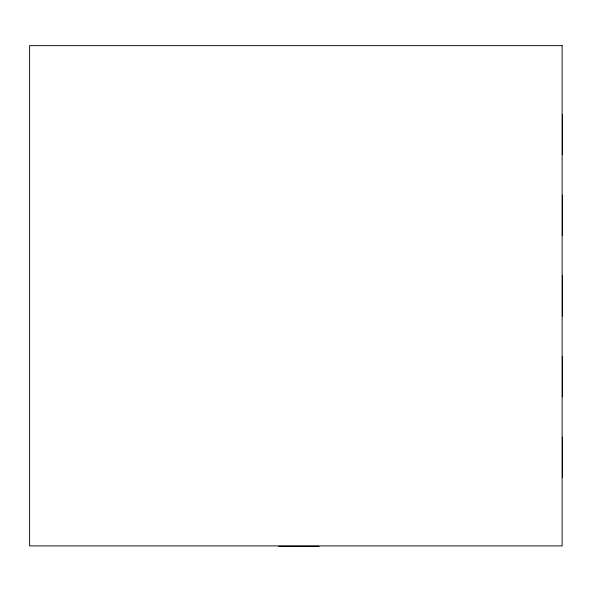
<?xml version="1.0" encoding="UTF-8"?>
<svg xmlns="http://www.w3.org/2000/svg" width="592" height="592" viewBox="0 0 592 592"><rect width="100%" height="100%" fill="white"/><g stroke="black" fill="none" stroke-linecap="round" stroke-linejoin="round"><path stroke-width="0.89" d="M278.736 546.342L319.073 546.342M562.4 114.419L562.4 154.764M562.4 195.101L562.4 235.446M562.4 275.791L562.4 316.135M562.4 356.473L562.4 396.818M562.4 437.162L562.4 477.5M562.119 45.658L29.6 45.658L29.6 545.905L562.119 545.905L562.119 45.658"/></g></svg>
